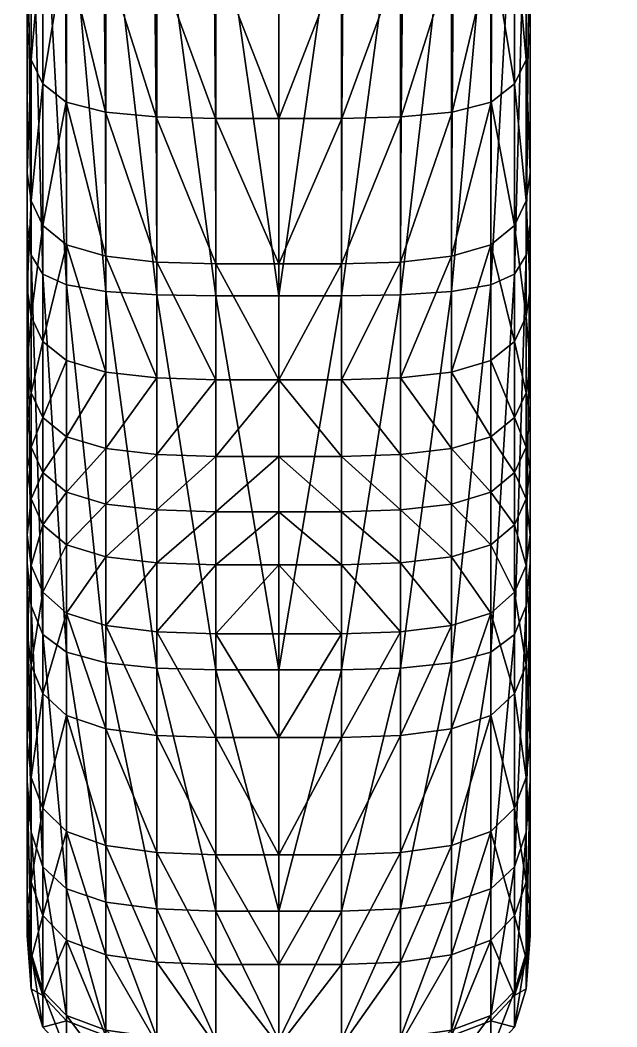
# Model space of a CAD drawing. Header units: centimetres. Extents: x -26.1 to 26.1, y -24.6 to 24.6.
# Drawn here: x 5.399 to 5.6403, y -17.823 to -17.4159 of the extents above; entities that cross this region are included whole.
import ezdxf

# ---------------------------------------------------------------- set-up
doc = ezdxf.new("R2010")
doc.units = ezdxf.units.CM
doc.layers.get('0').update_dxf_attribs({"true_color": 0x8d073a})

msp = doc.modelspace()

# ---------------------------------------------------------------- meshes
at = {"color": 173, "true_color": 0x5858e1}
mesh = msp.add_polyface(dxfattribs=at)
corners = [(11.1945, -20.47422, -3.8212), (10.0915, -20.16457, -3.81313), (13.15502, -20.12187, -3.79952), (9.89676, -19.38657, -3.78479), (13.15505, -19.37742, -3.76636), (12.85561, -11.46583, -3.58938), (12.68154, -13.45146, -3.60986), (9.11969, -13.67258, -3.70159), (9.38023, -11.61682, -3.69122), (13.10947, -9.41287, -3.57962), (9.76072, -9.45361, -3.6833), (5.29725, -20.4241, -3.11375), (5.29753, -20.57749, -3.11535), (9.87096, -20.57962, -3.08189), (9.87052, -20.42659, -3.07841), (13.18069, -20.58126, -3.05667), (9.86883, -19.30202, -3.04426), (9.86988, -20.03257, -3.06665), (13.17982, -20.03448, -3.03556), (13.18034, -20.42852, -3.05155), (13.13878, -11.06218, -2.77415), (9.83133, -11.06467, -2.87445), (9.8099, -12.38698, -2.91059), (13.11374, -12.38473, -2.81375), (13.15525, -9.34952, -2.76532), (12.83617, -15.18677, -3.6296), (9.35247, -15.32457, -3.69594), (13.07539, -16.74424, -3.66008), (9.71205, -16.76504, -3.69965), (13.15509, -18.19634, -3.71277), (9.83188, -18.18621, -3.73812), (5.27596, -15.09622, -3.03643), (9.83407, -15.09586, -2.93352), (9.81085, -13.80583, -2.93147), (5.28971, -16.68865, -3.0546), (9.85793, -16.68919, -2.96913), (5.29513, -18.138, -3.07583), (9.86719, -18.1394, -3.0089), (5.29618, -19.29993, -3.0951), (13.17766, -18.14048, -2.95753), (13.16771, -16.68958, -2.90341), (13.14102, -15.09552, -2.85425), (13.11454, -13.80474, -2.84204), (5.25854, -12.93974, -3.11121), (9.80331, -12.9367, -2.98751), (5.25896, -13.10352, -3.16024), (9.80377, -13.10063, -3.03738), (13.10505, -12.93434, -2.89212), (13.10485, -13.09825, -2.94265), (13.10525, -13.26368, -2.89873), (9.80352, -13.26555, -2.9924), (5.27139, -18.15162, -3.81195), (5.53106, -19.42061, -3.83959), (5.19147, -16.70136, -3.79342), (4.95165, -15.25436, -3.80423), (4.79635, -13.61464, -3.82069), (9.84604, -20.52573, -5.11062), (13.15923, -20.52574, -5.11062), (13.15923, -20.52353, -5.21424), (9.84604, -20.52352, -5.21424), (5.28189, -20.52573, -5.11063), (5.29684, -20.03011, -3.10737), (5.27421, -11.06802, -3.00454), (4.96997, -11.58623, -3.81913), (5.25867, -13.26777, -3.11387), (6.31012, -20.32384, -3.85615), (10.09616, -20.65937, -3.83737)]
mesh.append_faces([[corners[k] for k in face] for face in [(0, 1, 2), (1, 3, 4), (5, 6, 7), (7, 8, 5), (9, 5, 8), (8, 10, 9), (11, 12, 13), (13, 14, 11), (14, 13, 15), (16, 17, 18), (17, 14, 19), (20, 21, 22), (22, 23, 20), (21, 20, 24), (25, 26, 7), (7, 6, 25), (26, 25, 27), (27, 28, 26), (29, 30, 28), (28, 27, 29), (30, 29, 4), (4, 3, 30), (31, 32, 33), (34, 35, 32), (36, 37, 35), (38, 16, 37), (39, 37, 16), (37, 39, 40), (40, 35, 37), (41, 32, 35), (35, 40, 41), (32, 41, 42), (42, 33, 32), (43, 44, 22), (45, 46, 44), (44, 47, 23), (23, 22, 44), (47, 44, 46), (46, 48, 47), (49, 50, 33), (33, 42, 49), (50, 49, 48), (48, 46, 50), (51, 30, 3), (3, 52, 51), (53, 28, 30), (54, 26, 28), (55, 7, 26), (56, 57, 58), (58, 59, 56), (60, 56, 59), (61, 11, 14), (14, 17, 61), (38, 61, 17), (17, 16, 38), (22, 21, 62), (10, 8, 63), (8, 7, 55), (33, 50, 64), (50, 46, 45), (65, 52, 3), (3, 1, 65), (66, 65, 1), (1, 0, 66)]], dxfattribs={"vtx2": -1, "color": 173})
mesh = msp.add_polyface(dxfattribs=at)
corners = [(5.29753, -20.57749, -3.11535), (5.29725, -20.4241, -3.11375), (0.09227, -20.42271, -3.13354), (0.09227, -20.5763, -3.13414), (9.81085, -13.80583, -2.93147), (5.26268, -13.80712, -3.04747), (5.27596, -15.09622, -3.03643), (0.09227, -15.0964, -3.0938), (0.09227, -13.80781, -3.11211), (0.09227, -16.68834, -3.10226), (5.28971, -16.68865, -3.0546), (9.83407, -15.09586, -2.93352), (9.85793, -16.68919, -2.96913), (5.29513, -18.138, -3.07583), (0.09227, -18.13721, -3.11319), (0.09227, -19.29876, -3.1235), (5.29618, -19.29993, -3.0951), (9.86719, -18.1394, -3.0089), (9.8099, -12.38698, -2.91059), (5.26208, -12.39003, -3.03617), (5.25854, -12.93974, -3.11121), (0.09227, -12.94143, -3.18014), (0.09227, -12.39177, -3.10615), (0.09227, -13.1051, -3.2287), (5.25896, -13.10352, -3.16024), (9.80331, -12.9367, -2.98751), (0.09227, -18.1282, -3.86098), (5.27139, -18.15162, -3.81195), (5.53106, -19.42061, -3.83959), (0.09227, -19.40702, -3.87639), (0.09227, -16.64841, -3.85385), (5.19147, -16.70136, -3.79342), (9.83188, -18.18621, -3.73812), (9.71205, -16.76504, -3.69965), (4.95165, -15.25436, -3.80423), (0.09227, -15.16724, -3.86886), (0.09227, -13.5159, -3.88708), (4.79635, -13.61464, -3.82069), (9.35247, -15.32457, -3.69594), (9.84604, -20.52352, -5.21424), (5.28189, -20.52352, -5.21424), (5.28189, -20.52573, -5.11063), (0.09227, -20.52573, -5.11063), (0.09227, -20.52352, -5.21425), (0.09227, -20.54116, -5.01996), (5.28189, -20.54117, -5.01995), (9.84604, -20.52573, -5.11062), (5.28189, -20.54381, -5.3178), (0.09227, -20.54381, -5.3178), (9.84604, -20.54382, -5.3178), (5.29684, -20.03011, -3.10737), (0.09227, -20.02873, -3.13014), (0.09227, -9.35816, -3.07825), (0.09227, -11.0699, -3.07703), (5.27421, -11.06802, -3.00454), (5.28232, -9.35609, -3.00335), (9.83133, -11.06467, -2.87445), (4.96997, -11.58623, -3.81913), (0.09227, -11.52554, -3.88961), (5.22359, -9.44917, -3.81707), (0.09227, -9.43566, -3.89147), (9.76072, -9.45361, -3.6833), (9.38023, -11.61682, -3.69122), (5.25867, -13.26777, -3.11387), (0.09227, -13.26896, -3.18155), (9.80352, -13.26555, -2.9924), (0.09227, -20.75216, -3.8935), (0.09227, -20.28529, -3.8862), (6.31012, -20.32384, -3.85615)]
mesh.append_faces([[corners[k] for k in face] for face in [(0, 1, 2), (2, 3, 0), (4, 5, 6), (7, 6, 5), (5, 8, 7), (6, 7, 9), (9, 10, 6), (11, 6, 10), (12, 10, 13), (14, 13, 10), (10, 9, 14), (13, 14, 15), (15, 16, 13), (17, 13, 16), (18, 19, 20), (21, 20, 19), (19, 22, 21), (20, 21, 23), (23, 24, 20), (25, 20, 24), (26, 27, 28), (28, 29, 26), (27, 26, 30), (30, 31, 27), (32, 27, 31), (33, 31, 34), (35, 34, 31), (31, 30, 35), (34, 35, 36), (36, 37, 34), (38, 34, 37), (39, 40, 41), (42, 41, 40), (40, 43, 42), (41, 42, 44), (44, 45, 41), (46, 41, 45), (47, 48, 43), (43, 40, 47), (49, 47, 40), (50, 16, 15), (15, 51, 50), (1, 50, 51), (51, 2, 1), (52, 53, 54), (19, 54, 53), (53, 22, 19), (54, 19, 18), (55, 54, 56), (57, 37, 36), (36, 58, 57), (59, 57, 58), (58, 60, 59), (57, 59, 61), (37, 57, 62), (63, 24, 23), (23, 64, 63), (5, 63, 64), (64, 8, 5), (63, 5, 4), (24, 63, 65), (66, 67, 68), (28, 68, 67), (67, 29, 28)]], dxfattribs={"vtx2": -1, "color": 173})
at = {"color": 224, "true_color": 0x8a086e}
mesh = msp.add_polyface(dxfattribs=at)
corners = [(5.40193, -17.33769, -10.1028), (5.40193, -17.2783, -10.30576), (5.40193, -17.28871, -10.30679), (5.40193, -17.34833, -10.10375), (5.40193, -17.39857, -9.89328), (5.40193, -17.40943, -9.89415), (5.40193, -17.31994, -10.10323), (5.40193, -17.38025, -9.89388), (5.40193, -17.43627, -9.69865), (5.40193, -17.38557, -9.54663), (5.40193, -17.34209, -9.70651), (5.40193, -17.40137, -9.70138), (5.40193, -17.34641, -9.89632), (5.40193, -17.28898, -9.90095), (5.40193, -17.28728, -10.10532), (5.43171, -17.32142, -10.3561), (5.41682, -17.32264, -10.33567), (5.41583, -17.26421, -10.53064), (5.4329, -17.38833, -10.13009), (5.41741, -17.38604, -10.12109), (5.45335, -17.38859, -10.13749), (5.45186, -17.31857, -10.37357), (5.50357, -17.38889, -10.13927), (5.47753, -17.38879, -10.13957), (5.47657, -17.31793, -10.37842), (5.50357, -17.31816, -10.37768), (5.40789, -17.31843, -10.32192), (5.40812, -17.3797, -10.11421), (5.40824, -17.44175, -9.90217), (5.40348, -17.37052, -10.10919), (5.40342, -17.31033, -10.31346), (5.40351, -17.43201, -9.89891), (5.40193, -17.2999, -10.30888), (5.40193, -17.35967, -10.10579), (5.40193, -17.42091, -9.89613), (5.40193, -17.47954, -8.64529), (5.40193, -17.32556, -8.64682), (5.40193, -17.30702, -8.77834), (5.40193, -17.28507, -8.93417), (5.40193, -17.42234, -8.92924), (5.40193, -17.45282, -8.77526), (5.40193, -17.39221, -9.08437), (5.40193, -17.26297, -9.0912), (5.40193, -17.24395, -9.22631), (5.40193, -17.36654, -9.21785), (5.40193, -17.25015, -9.71447), (5.40193, -17.29122, -9.55514), (5.40828, -17.51861, -8.49269), (5.40828, -17.34738, -8.49269), (5.40352, -17.34418, -8.51505), (5.40193, -17.49839, -8.56213), (5.40193, -17.33743, -8.56274), (5.40352, -17.51091, -8.5149), (5.40193, -17.31758, -9.45065), (5.40193, -17.41375, -9.4419), (5.40193, -17.33504, -9.37615), (5.40193, -17.43307, -9.36752), (5.40193, -17.34941, -9.30683), (5.40193, -17.44995, -9.2987), (5.40193, -17.23127, -9.31639)]
mesh.append_faces([[corners[k] for k in face] for face in [(0, 1, 2), (2, 3, 0), (4, 0, 3), (3, 5, 4), (1, 0, 6), (7, 6, 0), (0, 4, 7), (8, 7, 4), (9, 10, 11), (12, 11, 10), (10, 13, 12), (11, 12, 7), (14, 12, 13), (6, 7, 12), (12, 14, 6), (15, 16, 17), (18, 19, 16), (16, 15, 18), (20, 18, 15), (15, 21, 20), (22, 23, 24), (24, 25, 22), (23, 20, 21), (21, 24, 23), (17, 16, 26), (27, 26, 16), (16, 19, 27), (28, 27, 19), (29, 30, 26), (26, 27, 29), (31, 29, 27), (32, 33, 3), (3, 2, 32), (30, 29, 33), (33, 32, 30), (33, 34, 5), (5, 3, 33), (34, 33, 29), (35, 36, 37), (38, 39, 40), (40, 37, 38), (41, 42, 43), (43, 44, 41), (39, 38, 42), (42, 41, 39), (45, 10, 9), (9, 46, 45), (47, 48, 49), (50, 51, 36), (52, 49, 51), (53, 46, 9), (9, 54, 53), (55, 53, 54), (54, 56, 55), (44, 57, 58), (57, 44, 43), (57, 55, 56), (55, 57, 59)]], dxfattribs={"vtx2": -1, "color": 224})
mesh = msp.add_polyface(dxfattribs=at)
corners = [(5.60522, -17.33769, -10.1028), (5.60522, -17.34833, -10.10375), (5.60522, -17.28871, -10.30679), (5.60522, -17.2783, -10.30576), (5.60522, -17.31994, -10.10323), (5.60522, -17.39857, -9.89328), (5.60522, -17.40943, -9.89415), (5.60522, -17.38025, -9.89388), (5.60522, -17.28898, -9.90095), (5.60522, -17.34641, -9.89632), (5.60522, -17.28728, -10.10532), (5.60522, -17.40137, -9.70138), (5.60522, -17.34209, -9.70651), (5.60522, -17.38557, -9.54663), (5.60522, -17.43627, -9.69865), (5.59033, -17.32264, -10.33567), (5.57544, -17.32142, -10.3561), (5.57743, -17.25712, -10.57013), (5.53057, -17.31793, -10.37842), (5.52962, -17.38879, -10.13957), (5.50357, -17.38889, -10.13927), (5.50357, -17.31816, -10.37768), (5.55529, -17.31858, -10.37357), (5.5538, -17.38859, -10.13749), (5.57425, -17.38833, -10.13009), (5.58973, -17.38604, -10.12109), (5.59926, -17.31843, -10.32192), (5.59132, -17.26421, -10.53064), (5.59903, -17.3797, -10.11421), (5.60367, -17.37052, -10.10919), (5.60373, -17.31033, -10.31346), (5.59891, -17.44175, -9.90217), (5.60364, -17.43201, -9.89891), (5.60522, -17.35967, -10.10579), (5.60522, -17.2999, -10.30888), (5.60522, -17.42091, -9.89613), (5.60522, -17.30702, -8.77834), (5.60522, -17.32556, -8.64682), (5.60522, -17.47954, -8.64529), (5.60522, -17.28508, -8.93417), (5.60522, -17.45282, -8.77526), (5.60522, -17.42234, -8.92924), (5.60522, -17.39221, -9.08437), (5.60522, -17.36654, -9.21785), (5.60522, -17.24395, -9.22631), (5.60522, -17.26297, -9.0912), (5.60522, -17.25015, -9.71447), (5.60522, -17.29122, -9.55514), (5.60363, -17.34418, -8.51505), (5.59887, -17.34738, -8.49269), (5.59887, -17.51861, -8.49269), (5.60522, -17.33743, -8.56274), (5.60522, -17.49839, -8.56213), (5.60363, -17.51091, -8.5149), (5.60522, -17.44995, -9.2987), (5.60522, -17.34941, -9.30683), (5.60522, -17.43307, -9.36752), (5.60522, -17.33504, -9.37615), (5.60522, -17.23127, -9.31639), (5.60522, -17.31758, -9.45065), (5.60522, -17.41375, -9.4419)]
mesh.append_faces([[corners[k] for k in face] for face in [(0, 1, 2), (2, 3, 0), (4, 0, 3), (5, 6, 1), (1, 0, 5), (7, 5, 0), (0, 4, 7), (8, 9, 10), (9, 7, 4), (4, 10, 9), (11, 12, 13), (9, 8, 12), (12, 11, 9), (7, 9, 11), (11, 14, 7), (5, 7, 14), (15, 16, 17), (18, 19, 20), (20, 21, 18), (22, 23, 19), (19, 18, 22), (24, 16, 15), (15, 25, 24), (23, 22, 16), (16, 24, 23), (26, 15, 27), (28, 25, 15), (15, 26, 28), (29, 28, 26), (26, 30, 29), (25, 28, 31), (28, 29, 32), (1, 33, 34), (34, 2, 1), (6, 35, 33), (33, 1, 6), (33, 29, 30), (30, 34, 33), (29, 33, 35), (36, 37, 38), (39, 36, 40), (40, 41, 39), (42, 43, 44), (45, 39, 41), (41, 42, 45), (46, 47, 13), (13, 12, 46), (48, 49, 50), (37, 51, 52), (51, 48, 53), (54, 55, 43), (56, 57, 55), (44, 43, 55), (58, 55, 57), (59, 60, 13), (13, 47, 59), (57, 56, 60), (60, 59, 57)]], dxfattribs={"vtx2": -1, "color": 224})
mesh = msp.add_polyface(dxfattribs=at)
corners = [(5.40193, -17.47084, -9.21065), (5.40193, -17.44995, -9.2987), (5.40193, -17.51476, -9.29346), (5.40193, -17.43307, -9.36752), (5.40193, -17.49626, -9.36196), (5.40193, -17.4464, -9.54115), (5.40193, -17.47575, -9.43626), (5.40193, -17.41375, -9.4419), (5.40193, -17.38557, -9.54663), (5.40193, -17.4822, -9.53821), (5.40193, -17.50147, -9.53732), (5.40193, -17.4551, -9.69789), (5.40193, -17.46618, -9.69867), (5.40193, -17.43627, -9.69865), (5.40193, -17.39857, -9.89328), (5.40193, -17.40943, -9.89415), (5.40193, -17.40137, -9.70138), (5.40193, -17.38025, -9.89388), (5.478, -17.45565, -9.91193), (5.50357, -17.45567, -9.91185), (5.50357, -17.51451, -9.71015), (5.45409, -17.45502, -9.91124), (5.47816, -17.51451, -9.71015), (5.41771, -17.44915, -9.9056), (5.43349, -17.45321, -9.90887), (5.43369, -17.51141, -9.70926), (5.45434, -17.51374, -9.70992), (5.41741, -17.38604, -10.12109), (5.4329, -17.38833, -10.13009), (5.45335, -17.38859, -10.13749), (5.47753, -17.38879, -10.13957), (5.50357, -17.38889, -10.13927), (5.40824, -17.44175, -9.90217), (5.40812, -17.3797, -10.11421), (5.40351, -17.43201, -9.89891), (5.40828, -17.49899, -9.70569), (5.40352, -17.48903, -9.70307), (5.40193, -17.42091, -9.89613), (5.40193, -17.47779, -9.70057), (5.40348, -17.37052, -10.10919), (5.40193, -17.30702, -8.77834), (5.40193, -17.45282, -8.77526), (5.40193, -17.47954, -8.64529), (5.40193, -17.50219, -9.07857), (5.40193, -17.39221, -9.08437), (5.40193, -17.36654, -9.21785), (5.40193, -17.53914, -8.92504), (5.40193, -17.42234, -8.92924), (5.40828, -17.34738, -8.49269), (5.40828, -17.51861, -8.49269), (5.41781, -17.52302, -8.48462), (5.41781, -17.34855, -8.48462), (5.40352, -17.34418, -8.51505), (5.40352, -17.51091, -8.5149), (5.40193, -17.32556, -8.64682), (5.40193, -17.49839, -8.56213), (5.40193, -17.33743, -8.56274), (5.43369, -17.52567, -8.47977), (5.43369, -17.34925, -8.47977), (5.45434, -17.52699, -8.47735), (5.45434, -17.3496, -8.47735), (5.47816, -17.34972, -8.47654), (5.47816, -17.52743, -8.47654), (5.50357, -17.52743, -8.47654), (5.40193, -17.34941, -9.30683)]
mesh.append_faces([[corners[k] for k in face] for face in [(0, 1, 2), (1, 3, 4), (5, 6, 7), (7, 8, 5), (6, 5, 9), (6, 4, 3), (3, 7, 6), (10, 11, 12), (9, 13, 11), (11, 10, 9), (11, 14, 15), (15, 12, 11), (14, 11, 13), (16, 5, 8), (13, 9, 5), (5, 16, 13), (17, 13, 16), (18, 19, 20), (21, 18, 22), (23, 24, 25), (24, 21, 26), (24, 23, 27), (27, 28, 24), (21, 24, 28), (28, 29, 21), (19, 18, 30), (30, 31, 19), (18, 21, 29), (29, 30, 18), (27, 23, 32), (33, 32, 34), (35, 32, 23), (36, 34, 32), (32, 35, 36), (37, 38, 12), (12, 15, 37), (34, 36, 38), (38, 37, 34), (39, 34, 37), (40, 41, 42), (43, 44, 45), (45, 0, 43), (46, 47, 44), (44, 43, 46), (48, 49, 50), (50, 51, 48), (52, 53, 49), (54, 42, 55), (56, 55, 53), (57, 58, 51), (51, 50, 57), (59, 60, 58), (58, 57, 59), (61, 62, 63), (60, 59, 62), (62, 61, 60), (1, 0, 45), (3, 1, 64)]], dxfattribs={"vtx2": -1, "color": 224})
mesh = msp.add_polyface(dxfattribs=at)
corners = [(5.50357, -17.52743, -8.47654), (5.50357, -17.34972, -8.47654), (5.47816, -17.34972, -8.47654), (5.60522, -17.41375, -9.4419), (5.60522, -17.47575, -9.43626), (5.60522, -17.4464, -9.54115), (5.60522, -17.38557, -9.54663), (5.60522, -17.43307, -9.36752), (5.60522, -17.49626, -9.36196), (5.60522, -17.4822, -9.53821), (5.60522, -17.51476, -9.29346), (5.60522, -17.44995, -9.2987), (5.60522, -17.47084, -9.21065), (5.60522, -17.40137, -9.70138), (5.60522, -17.43627, -9.69865), (5.60522, -17.46618, -9.69867), (5.60522, -17.4551, -9.69789), (5.60522, -17.50147, -9.53732), (5.60522, -17.40943, -9.89415), (5.60522, -17.39857, -9.89328), (5.50357, -17.51451, -9.71015), (5.50357, -17.45567, -9.91185), (5.52914, -17.45565, -9.91193), (5.52899, -17.51451, -9.71015), (5.55306, -17.45502, -9.91124), (5.52962, -17.38879, -10.13957), (5.50357, -17.38889, -10.13927), (5.5538, -17.38859, -10.13749), (5.57365, -17.45321, -9.90887), (5.57425, -17.38833, -10.13009), (5.58973, -17.38604, -10.12109), (5.58944, -17.44915, -9.9056), (5.57345, -17.51141, -9.70926), (5.55281, -17.51374, -9.70992), (5.59891, -17.44175, -9.90217), (5.60364, -17.43201, -9.89891), (5.59903, -17.3797, -10.11421), (5.60522, -17.42091, -9.89613), (5.60367, -17.37052, -10.10919), (5.60522, -17.47779, -9.70057), (5.60363, -17.48903, -9.70307), (5.59887, -17.49899, -9.70569), (5.60522, -17.47954, -8.64529), (5.60522, -17.45282, -8.77526), (5.60522, -17.30702, -8.77834), (5.60522, -17.36654, -9.21785), (5.60522, -17.39221, -9.08437), (5.60522, -17.50219, -9.07857), (5.60522, -17.42234, -8.92924), (5.60522, -17.53914, -8.92504), (5.59887, -17.34738, -8.49269), (5.58934, -17.34855, -8.48462), (5.58934, -17.52302, -8.48462), (5.59887, -17.51861, -8.49269), (5.60363, -17.51091, -8.5149), (5.60363, -17.34418, -8.51505), (5.60522, -17.49839, -8.56213), (5.60522, -17.32556, -8.64682), (5.60522, -17.33743, -8.56274), (5.52899, -17.34972, -8.47654), (5.52899, -17.52743, -8.47654), (5.55281, -17.3496, -8.47735), (5.55281, -17.52699, -8.47735), (5.57345, -17.34925, -8.47977), (5.57345, -17.52567, -8.47977), (5.60522, -17.34941, -9.30683)]
mesh.append_faces([[corners[k] for k in face] for face in [(0, 1, 2), (3, 4, 5), (5, 6, 3), (7, 8, 4), (4, 3, 7), (9, 5, 4), (10, 11, 12), (8, 7, 11), (6, 5, 13), (14, 13, 5), (5, 9, 14), (15, 16, 17), (18, 19, 16), (16, 15, 18), (16, 14, 9), (9, 17, 16), (14, 16, 19), (20, 21, 22), (23, 22, 24), (25, 22, 21), (21, 26, 25), (27, 24, 22), (22, 25, 27), (28, 29, 30), (30, 31, 28), (24, 27, 29), (29, 28, 24), (32, 28, 31), (33, 24, 28), (34, 31, 30), (35, 34, 36), (37, 35, 38), (37, 18, 15), (15, 39, 37), (35, 37, 39), (39, 40, 35), (31, 34, 41), (34, 35, 40), (40, 41, 34), (42, 43, 44), (45, 46, 47), (47, 12, 45), (46, 48, 49), (49, 47, 46), (50, 51, 52), (52, 53, 50), (53, 54, 55), (56, 42, 57), (54, 56, 58), (59, 1, 0), (0, 60, 59), (61, 59, 60), (60, 62, 61), (51, 63, 64), (64, 52, 51), (63, 61, 62), (62, 64, 63), (45, 12, 11), (65, 11, 7)]], dxfattribs={"vtx2": -1, "color": 224})
mesh = msp.add_polyface(dxfattribs=at)
corners = [(5.40193, -17.53185, -9.43223), (5.40193, -17.50147, -9.53732), (5.40193, -17.51273, -9.538), (5.40193, -17.54326, -9.4328), (5.40193, -17.55342, -9.35785), (5.40193, -17.56502, -9.35822), (5.40193, -17.51223, -9.43322), (5.40193, -17.4822, -9.53821), (5.40193, -17.53343, -9.35892), (5.40193, -17.55288, -9.29054), (5.40193, -17.57337, -9.28938), (5.40193, -17.51476, -9.29346), (5.40193, -17.53809, -9.20601), (5.40193, -17.47084, -9.21065), (5.40193, -17.49626, -9.36196), (5.40193, -17.44995, -9.2987), (5.40193, -17.57765, -9.20333), (5.40193, -17.47575, -9.43626), (5.40193, -17.46618, -9.69867), (5.47816, -17.51451, -9.71015), (5.50357, -17.51451, -9.71015), (5.50357, -17.5614, -9.54888), (5.47816, -17.5614, -9.54888), (5.45434, -17.51374, -9.70992), (5.45434, -17.56062, -9.54867), (5.478, -17.45565, -9.91193), (5.45409, -17.45502, -9.91124), (5.41781, -17.50675, -9.70792), (5.43369, -17.51141, -9.70926), (5.43369, -17.55828, -9.54803), (5.41781, -17.55361, -9.54675), (5.41771, -17.44915, -9.9056), (5.43349, -17.45321, -9.90887), (5.40828, -17.54581, -9.54463), (5.40828, -17.49899, -9.70569), (5.40352, -17.5358, -9.54214), (5.40352, -17.48903, -9.70307), (5.40193, -17.47779, -9.70057), (5.40193, -17.52447, -9.53977), (5.40828, -17.57664, -9.43886), (5.40352, -17.56656, -9.43656), (5.40193, -17.55513, -9.43439), (5.40193, -17.45282, -8.77526), (5.40193, -17.57688, -8.77265), (5.40193, -17.61056, -8.64398), (5.40193, -17.47954, -8.64529), (5.40193, -17.42234, -8.92924), (5.40193, -17.53914, -8.92504), (5.40193, -17.63536, -8.56161), (5.40193, -17.49839, -8.56213), (5.40352, -17.65277, -8.51477), (5.40352, -17.51091, -8.5149), (5.40193, -17.57308, -9.07483), (5.40193, -17.50219, -9.07857)]
mesh.append_faces([[corners[k] for k in face] for face in [(0, 1, 2), (2, 3, 0), (4, 0, 3), (3, 5, 4), (6, 7, 1), (1, 0, 6), (8, 6, 0), (0, 4, 8), (9, 8, 4), (4, 10, 9), (11, 12, 13), (14, 11, 15), (9, 16, 12), (12, 11, 9), (8, 9, 11), (11, 14, 8), (7, 6, 17), (6, 8, 14), (14, 17, 6), (18, 2, 1), (19, 20, 21), (21, 22, 19), (23, 19, 22), (22, 24, 23), (20, 19, 25), (19, 23, 26), (27, 28, 29), (29, 30, 27), (28, 27, 31), (28, 23, 24), (24, 29, 28), (23, 28, 32), (33, 34, 27), (27, 30, 33), (35, 36, 34), (34, 33, 35), (31, 27, 34), (37, 38, 2), (2, 18, 37), (36, 35, 38), (38, 37, 36), (39, 33, 30), (40, 35, 33), (38, 41, 3), (3, 2, 38), (35, 40, 41), (41, 38, 35), (5, 3, 41), (42, 43, 44), (44, 45, 42), (46, 47, 43), (43, 42, 46), (48, 49, 45), (50, 51, 49), (12, 52, 53), (53, 13, 12), (52, 12, 16), (47, 53, 52)]], dxfattribs={"vtx2": -1, "color": 224})
mesh = msp.add_polyface(dxfattribs=at)
corners = [(5.60522, -17.53185, -9.43223), (5.60522, -17.54326, -9.4328), (5.60522, -17.51273, -9.538), (5.60522, -17.50147, -9.53732), (5.60522, -17.51223, -9.43322), (5.60522, -17.4822, -9.53821), (5.60522, -17.55342, -9.35785), (5.60522, -17.56502, -9.35822), (5.60522, -17.53343, -9.35892), (5.60522, -17.47575, -9.43626), (5.60522, -17.49626, -9.36196), (5.60522, -17.47084, -9.21065), (5.60522, -17.53809, -9.20601), (5.60522, -17.51476, -9.29346), (5.60522, -17.55288, -9.29054), (5.60522, -17.57765, -9.20333), (5.60522, -17.44995, -9.2987), (5.60522, -17.57337, -9.28938), (5.60522, -17.46618, -9.69867), (5.52899, -17.51451, -9.71015), (5.52899, -17.5614, -9.54888), (5.50357, -17.5614, -9.54888), (5.50357, -17.51451, -9.71015), (5.52914, -17.45565, -9.91193), (5.55281, -17.51374, -9.70992), (5.55281, -17.56062, -9.54867), (5.55306, -17.45502, -9.91124), (5.57345, -17.55828, -9.54803), (5.57345, -17.51141, -9.70926), (5.58934, -17.50675, -9.70792), (5.58934, -17.55361, -9.54675), (5.58944, -17.44915, -9.9056), (5.57365, -17.45321, -9.90887), (5.60522, -17.47779, -9.70057), (5.60522, -17.52447, -9.53977), (5.60363, -17.48903, -9.70307), (5.60363, -17.5358, -9.54214), (5.59887, -17.49899, -9.70569), (5.59887, -17.54581, -9.54463), (5.59887, -17.57664, -9.43886), (5.60363, -17.56656, -9.43656), (5.60522, -17.55513, -9.43439), (5.60522, -17.45282, -8.77526), (5.60522, -17.47954, -8.64529), (5.60522, -17.61056, -8.64398), (5.60522, -17.57688, -8.77265), (5.60522, -17.42234, -8.92924), (5.60522, -17.53914, -8.92504), (5.60522, -17.49839, -8.56213), (5.60522, -17.63536, -8.56161), (5.60363, -17.51091, -8.5149), (5.60363, -17.65277, -8.51477), (5.60522, -17.50219, -9.07857), (5.60522, -17.57308, -9.07483)]
mesh.append_faces([[corners[k] for k in face] for face in [(0, 1, 2), (2, 3, 0), (4, 0, 3), (3, 5, 4), (6, 7, 1), (1, 0, 6), (8, 6, 0), (0, 4, 8), (9, 4, 5), (10, 8, 4), (4, 9, 10), (11, 12, 13), (14, 13, 12), (12, 15, 14), (16, 13, 10), (8, 10, 13), (13, 14, 8), (6, 8, 14), (14, 17, 6), (3, 2, 18), (19, 20, 21), (21, 22, 19), (23, 19, 22), (24, 25, 20), (20, 19, 24), (26, 24, 19), (27, 28, 29), (29, 30, 27), (25, 24, 28), (28, 27, 25), (31, 29, 28), (32, 28, 24), (33, 18, 2), (2, 34, 33), (35, 33, 34), (34, 36, 35), (29, 37, 38), (38, 30, 29), (37, 29, 31), (37, 35, 36), (36, 38, 37), (30, 38, 39), (38, 36, 40), (1, 41, 34), (34, 2, 1), (41, 1, 7), (41, 40, 36), (36, 34, 41), (42, 43, 44), (44, 45, 42), (46, 42, 45), (45, 47, 46), (43, 48, 49), (48, 50, 51), (52, 53, 12), (12, 11, 52), (53, 52, 47), (15, 12, 53)]], dxfattribs={"vtx2": -1, "color": 224})
mesh = msp.add_polyface(dxfattribs=at)
corners = [(5.40193, -17.5989, -9.20202), (5.40193, -17.57337, -9.28938), (5.40193, -17.58527, -9.28941), (5.40193, -17.61125, -9.20149), (5.40193, -17.57765, -9.20333), (5.40193, -17.55288, -9.29054), (5.40193, -17.55342, -9.35785), (5.40193, -17.56502, -9.35822), (5.41781, -17.55361, -9.54675), (5.41781, -17.58448, -9.44081), (5.40828, -17.57664, -9.43886), (5.40828, -17.59888, -9.36312), (5.41781, -17.60682, -9.36474), (5.40828, -17.54581, -9.54463), (5.40352, -17.56656, -9.43656), (5.40352, -17.58866, -9.36124), (5.40828, -17.61994, -9.2922), (5.40352, -17.60947, -9.29107), (5.40193, -17.59761, -9.29005), (5.40193, -17.62406, -9.20114), (5.40193, -17.57707, -9.35948), (5.40193, -17.55513, -9.43439), (5.41781, -17.67147, -8.48462), (5.41781, -17.52302, -8.48462), (5.40828, -17.51861, -8.49269), (5.40352, -17.51091, -8.5149), (5.40352, -17.65277, -8.51477), (5.40828, -17.66431, -8.49269), (5.40193, -17.47954, -8.64529), (5.40193, -17.61056, -8.64398), (5.40193, -17.63536, -8.56161), (5.40193, -17.49839, -8.56213), (5.43369, -17.67577, -8.47977), (5.43369, -17.52567, -8.47977), (5.45434, -17.67793, -8.47735), (5.45434, -17.52699, -8.47735), (5.50357, -17.67864, -8.47654), (5.50357, -17.52743, -8.47654), (5.47816, -17.52743, -8.47654), (5.47816, -17.67864, -8.47654), (5.40193, -17.6372, -9.07099), (5.40193, -17.61479, -9.07251), (5.40193, -17.57688, -8.77265), (5.40193, -17.65685, -8.77097), (5.40193, -17.53914, -8.92504), (5.40193, -17.61444, -8.92234), (5.40193, -17.57308, -9.07483), (5.41781, -17.62807, -9.29318), (5.43369, -17.61159, -9.36572), (5.43369, -17.55828, -9.54803), (5.43369, -17.58919, -9.44199), (5.45434, -17.56062, -9.54867), (5.45434, -17.59154, -9.44258), (5.45434, -17.61397, -9.3662), (5.47816, -17.59233, -9.44278), (5.47816, -17.5614, -9.54888), (5.50357, -17.5614, -9.54888), (5.50357, -17.59233, -9.44278), (5.47816, -17.61477, -9.36636), (5.50357, -17.61477, -9.36636)]
mesh.append_faces([[corners[k] for k in face] for face in [(0, 1, 2), (2, 3, 0), (4, 5, 1), (1, 0, 4), (1, 6, 7), (7, 2, 1), (8, 9, 10), (11, 10, 9), (9, 12, 11), (13, 10, 14), (15, 14, 10), (10, 11, 15), (16, 11, 12), (17, 15, 11), (11, 16, 17), (18, 19, 3), (3, 2, 18), (20, 18, 2), (2, 7, 20), (19, 18, 17), (15, 17, 18), (18, 20, 15), (21, 20, 7), (14, 15, 20), (20, 21, 14), (22, 23, 24), (25, 26, 27), (27, 24, 25), (28, 29, 30), (31, 30, 26), (32, 33, 23), (34, 35, 33), (36, 37, 38), (39, 38, 35), (40, 0, 3), (41, 4, 0), (29, 42, 43), (42, 44, 45), (4, 41, 46), (46, 45, 44), (45, 46, 41), (47, 12, 48), (49, 50, 9), (9, 8, 49), (51, 52, 50), (50, 49, 51), (50, 48, 12), (12, 9, 50), (52, 53, 48), (48, 50, 52), (54, 55, 56), (56, 57, 54), (58, 54, 57), (57, 59, 58), (52, 51, 55), (55, 54, 52), (53, 52, 54), (54, 58, 53)]], dxfattribs={"vtx2": -1, "color": 224})
mesh = msp.add_polyface(dxfattribs=at)
corners = [(5.60522, -17.58527, -9.28941), (5.60522, -17.57337, -9.28938), (5.60522, -17.5989, -9.20202), (5.60522, -17.61125, -9.20149), (5.60522, -17.56502, -9.35822), (5.60522, -17.55342, -9.35785), (5.60522, -17.55288, -9.29054), (5.60522, -17.57765, -9.20333), (5.59887, -17.57664, -9.43886), (5.58934, -17.58448, -9.44081), (5.58934, -17.55361, -9.54675), (5.60363, -17.56656, -9.43656), (5.59887, -17.54581, -9.54463), (5.59887, -17.59888, -9.36312), (5.58934, -17.60682, -9.36474), (5.60363, -17.58866, -9.36124), (5.60522, -17.57707, -9.35948), (5.60522, -17.55513, -9.43439), (5.60522, -17.59761, -9.29005), (5.60522, -17.62406, -9.20114), (5.60363, -17.60947, -9.29107), (5.59887, -17.61994, -9.2922), (5.59887, -17.51861, -8.49269), (5.58934, -17.52302, -8.48462), (5.58934, -17.67147, -8.48462), (5.60363, -17.51091, -8.5149), (5.59887, -17.66431, -8.49269), (5.60363, -17.65277, -8.51477), (5.60522, -17.63536, -8.56161), (5.60522, -17.61056, -8.64398), (5.60522, -17.47954, -8.64529), (5.60522, -17.49839, -8.56213), (5.52899, -17.52743, -8.47654), (5.50357, -17.52743, -8.47654), (5.50357, -17.67864, -8.47654), (5.55281, -17.52699, -8.47735), (5.52899, -17.67864, -8.47654), (5.57345, -17.52567, -8.47977), (5.57345, -17.67577, -8.47977), (5.55281, -17.67793, -8.47735), (5.60522, -17.6372, -9.07099), (5.60522, -17.61479, -9.07251), (5.60522, -17.53914, -8.92504), (5.60522, -17.61444, -8.92234), (5.60522, -17.57308, -9.07483), (5.60522, -17.65685, -8.77097), (5.60522, -17.57688, -8.77265), (5.57345, -17.61159, -9.36572), (5.58934, -17.62807, -9.29318), (5.52899, -17.59233, -9.44278), (5.50357, -17.59233, -9.44278), (5.50357, -17.5614, -9.54888), (5.52899, -17.5614, -9.54888), (5.55281, -17.59154, -9.44258), (5.55281, -17.56062, -9.54867), (5.52899, -17.61477, -9.36636), (5.50357, -17.61477, -9.36636), (5.55281, -17.61397, -9.3662), (5.57345, -17.58919, -9.44199), (5.57345, -17.55828, -9.54803)]
mesh.append_faces([[corners[k] for k in face] for face in [(0, 1, 2), (2, 3, 0), (4, 5, 1), (1, 0, 4), (1, 6, 7), (7, 2, 1), (8, 9, 10), (11, 8, 12), (13, 14, 9), (9, 8, 13), (15, 13, 8), (8, 11, 15), (4, 16, 17), (16, 15, 11), (11, 17, 16), (18, 0, 3), (3, 19, 18), (20, 18, 19), (16, 4, 0), (0, 18, 16), (15, 16, 18), (18, 20, 15), (14, 13, 21), (13, 15, 20), (20, 21, 13), (22, 23, 24), (25, 22, 26), (26, 27, 25), (28, 29, 30), (27, 28, 31), (32, 33, 34), (35, 32, 36), (23, 37, 38), (37, 35, 39), (3, 2, 40), (2, 7, 41), (42, 43, 44), (44, 41, 7), (41, 44, 43), (45, 46, 29), (43, 42, 46), (46, 45, 43), (47, 14, 48), (49, 50, 51), (51, 52, 49), (53, 49, 52), (52, 54, 53), (55, 56, 50), (50, 49, 55), (57, 55, 49), (49, 53, 57), (9, 58, 59), (59, 10, 9), (14, 47, 58), (58, 9, 14), (58, 53, 54), (54, 59, 58), (47, 57, 53), (53, 58, 47)]], dxfattribs={"vtx2": -1, "color": 224})
mesh = msp.add_polyface(dxfattribs=at)
corners = [(5.43369, -17.70243, -9.0612), (5.41781, -17.69709, -9.06216), (5.41781, -17.65568, -9.20078), (5.43369, -17.66074, -9.20075), (5.45434, -17.66328, -9.20073), (5.45434, -17.7051, -9.06072), (5.47816, -17.66412, -9.20073), (5.50357, -17.66412, -9.20073), (5.50357, -17.706, -9.06056), (5.47816, -17.706, -9.06056), (5.40828, -17.64723, -9.20082), (5.40828, -17.61994, -9.2922), (5.41781, -17.62807, -9.29318), (5.40352, -17.63637, -9.20093), (5.40352, -17.60947, -9.29107), (5.41781, -17.60682, -9.36474), (5.40193, -17.62406, -9.20114), (5.40193, -17.72365, -8.56127), (5.40193, -17.63536, -8.56161), (5.40193, -17.61056, -8.64398), (5.40193, -17.69503, -8.64314), (5.40352, -17.74422, -8.51468), (5.40352, -17.65277, -8.51477), (5.40828, -17.51861, -8.49269), (5.40828, -17.66431, -8.49269), (5.41781, -17.67147, -8.48462), (5.41781, -17.52302, -8.48462), (5.43369, -17.67577, -8.47977), (5.43369, -17.52567, -8.47977), (5.45434, -17.67793, -8.47735), (5.47816, -17.52743, -8.47654), (5.47816, -17.67864, -8.47654), (5.50357, -17.67864, -8.47654), (5.45434, -17.52699, -8.47735), (5.40193, -17.61125, -9.20149), (5.40193, -17.65022, -9.06962), (5.40193, -17.6372, -9.07099), (5.40193, -17.68063, -8.92355), (5.40193, -17.69323, -8.92377), (5.40193, -17.5989, -9.20202), (5.40193, -17.61479, -9.07251), (5.40193, -17.65826, -8.92166), (5.40193, -17.70199, -8.77437), (5.40193, -17.65685, -8.77097), (5.40193, -17.61444, -8.92234), (5.40193, -17.57688, -8.77265), (5.43369, -17.63295, -9.29377), (5.43369, -17.61159, -9.36572), (5.45434, -17.63539, -9.29407), (5.45434, -17.61397, -9.3662), (5.47816, -17.63621, -9.29417), (5.50357, -17.63621, -9.29417), (5.47816, -17.61477, -9.36636), (5.50357, -17.61477, -9.36636), (5.40828, -17.68818, -9.06377), (5.40352, -17.67672, -9.06573), (5.40193, -17.66373, -9.06777), (5.40193, -17.70773, -8.91805)]
mesh.append_faces([[corners[k] for k in face] for face in [(0, 1, 2), (2, 3, 0), (3, 4, 5), (6, 7, 8), (4, 6, 9), (10, 11, 12), (12, 2, 10), (13, 14, 11), (11, 10, 13), (15, 12, 11), (14, 13, 16), (17, 18, 19), (19, 20, 17), (21, 22, 18), (23, 24, 25), (26, 25, 27), (28, 27, 29), (30, 31, 32), (33, 29, 31), (34, 35, 36), (37, 36, 35), (35, 38, 37), (39, 36, 40), (41, 40, 36), (36, 37, 41), (42, 41, 37), (43, 20, 19), (44, 43, 45), (20, 43, 42), (41, 42, 43), (43, 44, 41), (40, 41, 44), (46, 3, 2), (2, 12, 46), (47, 46, 12), (48, 4, 3), (3, 46, 48), (49, 48, 46), (46, 47, 49), (6, 50, 51), (51, 7, 6), (4, 48, 50), (50, 6, 4), (50, 52, 53), (53, 51, 50), (48, 49, 52), (52, 50, 48), (54, 10, 2), (2, 1, 54), (55, 13, 10), (10, 54, 55), (16, 56, 35), (35, 34, 16), (13, 55, 56), (56, 16, 13), (56, 57, 38), (38, 35, 56), (57, 56, 55)]], dxfattribs={"vtx2": -1, "color": 224})
mesh = msp.add_polyface(dxfattribs=at)
corners = [(5.50357, -17.706, -9.06056), (5.50357, -17.66412, -9.20073), (5.52899, -17.66412, -9.20073), (5.52899, -17.706, -9.06056), (5.55281, -17.66328, -9.20073), (5.57345, -17.70243, -9.0612), (5.57345, -17.66074, -9.20075), (5.58934, -17.65568, -9.20078), (5.58934, -17.69709, -9.06216), (5.55281, -17.7051, -9.06072), (5.60522, -17.62406, -9.20114), (5.60363, -17.63637, -9.20093), (5.60363, -17.60947, -9.29107), (5.58934, -17.62807, -9.29318), (5.59887, -17.61994, -9.2922), (5.59887, -17.64723, -9.20082), (5.58934, -17.60682, -9.36474), (5.60522, -17.72365, -8.56127), (5.60522, -17.69503, -8.64314), (5.60522, -17.61056, -8.64398), (5.60522, -17.63536, -8.56161), (5.60363, -17.65277, -8.51477), (5.60363, -17.74422, -8.51468), (5.58934, -17.67147, -8.48462), (5.59887, -17.66431, -8.49269), (5.59887, -17.51861, -8.49269), (5.50357, -17.67864, -8.47654), (5.52899, -17.67864, -8.47654), (5.52899, -17.52743, -8.47654), (5.55281, -17.67793, -8.47735), (5.55281, -17.52699, -8.47735), (5.57345, -17.67577, -8.47977), (5.58934, -17.52302, -8.48462), (5.57345, -17.52567, -8.47977), (5.60522, -17.6372, -9.07099), (5.60522, -17.65022, -9.06962), (5.60522, -17.61125, -9.20149), (5.60522, -17.61479, -9.07251), (5.60522, -17.5989, -9.20202), (5.60522, -17.68063, -8.92355), (5.60522, -17.69323, -8.92377), (5.60522, -17.65826, -8.92166), (5.60522, -17.61444, -8.92234), (5.60522, -17.65685, -8.77097), (5.60522, -17.70199, -8.77437), (5.57345, -17.63295, -9.29377), (5.55281, -17.63539, -9.29407), (5.57345, -17.61159, -9.36572), (5.55281, -17.61397, -9.3662), (5.50357, -17.63621, -9.29417), (5.52899, -17.63621, -9.29417), (5.50357, -17.61477, -9.36636), (5.52899, -17.61477, -9.36636), (5.59887, -17.68818, -9.06377), (5.60363, -17.67672, -9.06573), (5.60522, -17.66373, -9.06777), (5.60522, -17.70773, -8.91805)]
mesh.append_faces([[corners[k] for k in face] for face in [(0, 1, 2), (3, 2, 4), (5, 6, 7), (7, 8, 5), (9, 4, 6), (6, 5, 9), (10, 11, 12), (13, 14, 15), (15, 7, 13), (14, 13, 16), (14, 12, 11), (11, 15, 14), (17, 18, 19), (19, 20, 17), (20, 21, 22), (23, 24, 25), (26, 27, 28), (27, 29, 30), (31, 23, 32), (29, 31, 33), (34, 35, 36), (37, 34, 38), (39, 40, 35), (35, 34, 39), (41, 39, 34), (34, 37, 41), (42, 41, 37), (19, 18, 43), (44, 43, 18), (41, 42, 43), (43, 44, 41), (39, 41, 44), (45, 13, 7), (7, 6, 45), (46, 45, 6), (6, 4, 46), (13, 45, 47), (48, 47, 45), (45, 46, 48), (49, 50, 2), (2, 1, 49), (51, 52, 50), (50, 49, 51), (50, 46, 4), (4, 2, 50), (52, 48, 46), (46, 50, 52), (53, 8, 7), (7, 15, 53), (54, 53, 15), (15, 11, 54), (35, 55, 10), (10, 36, 35), (40, 56, 55), (55, 35, 40), (55, 54, 11), (11, 10, 55), (54, 55, 56)]], dxfattribs={"vtx2": -1, "color": 224})
mesh = msp.add_polyface(dxfattribs=at)
corners = [(5.47816, -17.75336, -8.89849), (5.50357, -17.75336, -8.89849), (5.50357, -17.79774, -8.73935), (5.45434, -17.75242, -8.89883), (5.47816, -17.79774, -8.73935), (5.41781, -17.74393, -8.90189), (5.43369, -17.74959, -8.89985), (5.43369, -17.79378, -8.74141), (5.45434, -17.79675, -8.73986), (5.45434, -17.7051, -9.06072), (5.43369, -17.70243, -9.0612), (5.43369, -17.66074, -9.20075), (5.41781, -17.69709, -9.06216), (5.50357, -17.706, -9.06056), (5.47816, -17.706, -9.06056), (5.47816, -17.66412, -9.20073), (5.45434, -17.66328, -9.20073), (5.40828, -17.66431, -8.49269), (5.40828, -17.75823, -8.49269), (5.41781, -17.76718, -8.48462), (5.41781, -17.67147, -8.48462), (5.40352, -17.65277, -8.51477), (5.40352, -17.74422, -8.51468), (5.40193, -17.77121, -8.57195), (5.40193, -17.72365, -8.56127), (5.40193, -17.69503, -8.64314), (5.40193, -17.74122, -8.651), (5.40193, -17.63536, -8.56161), (5.40352, -17.7932, -8.5269), (5.40193, -17.75745, -8.67582), (5.40193, -17.75579, -8.70976), (5.40193, -17.77544, -8.67012), (5.40193, -17.78596, -8.60449), (5.43369, -17.77254, -8.47977), (5.43369, -17.67577, -8.47977), (5.45434, -17.77522, -8.47735), (5.45434, -17.67793, -8.47735), (5.47816, -17.67864, -8.47654), (5.47816, -17.77612, -8.47654), (5.50357, -17.77612, -8.47654), (5.50357, -17.67864, -8.47654), (5.40193, -17.72152, -8.78701), (5.40193, -17.7313, -8.7939), (5.40193, -17.70199, -8.77437), (5.40193, -17.68063, -8.92355), (5.40193, -17.69323, -8.92377), (5.40828, -17.73451, -8.90529), (5.40828, -17.68818, -9.06377), (5.40352, -17.72216, -8.91052), (5.40352, -17.67672, -9.06573), (5.40828, -17.77795, -8.74968), (5.40352, -17.76432, -8.76037), (5.40193, -17.74717, -8.78007), (5.40193, -17.70773, -8.91805)]
mesh.append_faces([[corners[k] for k in face] for face in [(0, 1, 2), (3, 0, 4), (5, 6, 7), (6, 3, 8), (9, 10, 11), (6, 5, 12), (12, 10, 6), (3, 6, 10), (10, 9, 3), (13, 14, 15), (1, 0, 14), (14, 13, 1), (14, 9, 16), (0, 3, 9), (9, 14, 0), (17, 18, 19), (19, 20, 17), (21, 22, 18), (18, 17, 21), (23, 24, 25), (25, 26, 23), (27, 24, 22), (28, 22, 24), (24, 23, 28), (29, 30, 31), (32, 23, 26), (26, 29, 32), (33, 34, 20), (20, 19, 33), (35, 36, 34), (34, 33, 35), (37, 38, 39), (39, 40, 37), (36, 35, 38), (38, 37, 36), (29, 41, 42), (42, 30, 29), (26, 43, 41), (41, 29, 26), (41, 44, 45), (45, 42, 41), (44, 41, 43), (43, 26, 25), (46, 47, 12), (12, 5, 46), (48, 49, 47), (47, 46, 48), (50, 46, 5), (51, 48, 46), (46, 50, 51), (52, 31, 30), (30, 42, 52), (53, 52, 42), (42, 45, 53), (31, 52, 51), (48, 51, 52), (52, 53, 48), (49, 48, 53)]], dxfattribs={"vtx2": -1, "color": 224})
mesh = msp.add_polyface(dxfattribs=at)
corners = [(5.50357, -17.79774, -8.73935), (5.50357, -17.75336, -8.89849), (5.52899, -17.75336, -8.89849), (5.52899, -17.79774, -8.73935), (5.55281, -17.75242, -8.89883), (5.52899, -17.66412, -9.20073), (5.52899, -17.706, -9.06056), (5.50357, -17.706, -9.06056), (5.55281, -17.66328, -9.20073), (5.55281, -17.7051, -9.06072), (5.57345, -17.74959, -8.89985), (5.57345, -17.70243, -9.0612), (5.58934, -17.69709, -9.06216), (5.58934, -17.74393, -8.90189), (5.57345, -17.79378, -8.74141), (5.55281, -17.79675, -8.73986), (5.60522, -17.77544, -8.67012), (5.60522, -17.75579, -8.70976), (5.60522, -17.75745, -8.67582), (5.60522, -17.74122, -8.651), (5.60522, -17.77121, -8.57195), (5.60522, -17.78596, -8.60449), (5.60363, -17.74422, -8.51468), (5.60522, -17.72365, -8.56127), (5.60522, -17.63536, -8.56161), (5.60522, -17.69503, -8.64314), (5.60363, -17.79321, -8.5269), (5.58934, -17.76718, -8.48462), (5.59887, -17.75823, -8.49269), (5.59887, -17.66431, -8.49269), (5.58934, -17.67147, -8.48462), (5.60363, -17.65277, -8.51477), (5.59887, -17.80847, -8.50554), (5.57345, -17.77254, -8.47977), (5.57345, -17.67577, -8.47977), (5.55281, -17.77522, -8.47735), (5.55281, -17.67793, -8.47735), (5.50357, -17.77612, -8.47654), (5.52899, -17.77612, -8.47654), (5.52899, -17.67864, -8.47654), (5.50357, -17.67864, -8.47654), (5.60522, -17.70199, -8.77437), (5.60522, -17.7313, -8.7939), (5.60522, -17.72152, -8.78701), (5.60522, -17.69323, -8.92377), (5.60522, -17.68063, -8.92355), (5.59887, -17.73451, -8.90529), (5.59887, -17.68818, -9.06377), (5.60363, -17.72216, -8.91052), (5.60363, -17.67672, -9.06573), (5.60522, -17.70773, -8.91805), (5.60522, -17.74717, -8.78007), (5.60363, -17.76432, -8.76037), (5.59887, -17.77795, -8.74968), (5.58934, -17.78785, -8.74451)]
mesh.append_faces([[corners[k] for k in face] for face in [(0, 1, 2), (3, 2, 4), (5, 6, 7), (8, 9, 6), (6, 2, 1), (1, 7, 6), (9, 4, 2), (2, 6, 9), (10, 11, 12), (12, 13, 10), (4, 9, 11), (11, 10, 4), (14, 10, 13), (15, 4, 10), (16, 17, 18), (19, 20, 21), (21, 18, 19), (22, 23, 24), (20, 19, 25), (25, 23, 20), (26, 20, 23), (23, 22, 26), (27, 28, 29), (29, 30, 27), (28, 22, 31), (31, 29, 28), (22, 28, 32), (33, 27, 30), (30, 34, 33), (35, 33, 34), (34, 36, 35), (37, 38, 39), (39, 40, 37), (38, 35, 36), (36, 39, 38), (25, 19, 41), (42, 43, 18), (18, 17, 42), (44, 45, 43), (43, 42, 44), (43, 41, 19), (19, 18, 43), (41, 43, 45), (46, 13, 12), (12, 47, 46), (48, 46, 47), (47, 49, 48), (50, 48, 49), (51, 42, 17), (17, 16, 51), (52, 51, 16), (50, 44, 42), (42, 51, 50), (48, 50, 51), (51, 52, 48), (13, 46, 53), (53, 54, 13), (46, 48, 52), (52, 53, 46)]], dxfattribs={"vtx2": -1, "color": 224})
mesh = msp.add_polyface(dxfattribs=at)
corners = [(5.47816, -17.79774, -8.73935), (5.50357, -17.79774, -8.73935), (5.50357, -17.83067, -8.60794), (5.47816, -17.83067, -8.60794), (5.45434, -17.79675, -8.73986), (5.45434, -17.82965, -8.60861), (5.47816, -17.75336, -8.89849), (5.45434, -17.75242, -8.89883), (5.41781, -17.78785, -8.74451), (5.43369, -17.79378, -8.74141), (5.43369, -17.82659, -8.61059), (5.41781, -17.82046, -8.61456), (5.41781, -17.74393, -8.90189), (5.43369, -17.74959, -8.89985), (5.40828, -17.82311, -8.54409), (5.40828, -17.81024, -8.62118), (5.41781, -17.8334, -8.53659), (5.40828, -17.80847, -8.50554), (5.41781, -17.81839, -8.49761), (5.40352, -17.80765, -8.56369), (5.40352, -17.79541, -8.63739), (5.40352, -17.7932, -8.5269), (5.40828, -17.75823, -8.49269), (5.41781, -17.76718, -8.48462), (5.40352, -17.74422, -8.51468), (5.40193, -17.77544, -8.67012), (5.40193, -17.78596, -8.60449), (5.40193, -17.75745, -8.67582), (5.40193, -17.77121, -8.57195), (5.43369, -17.82434, -8.49285), (5.43369, -17.77254, -8.47977), (5.45434, -17.82732, -8.49047), (5.45434, -17.77522, -8.47735), (5.43369, -17.83957, -8.5321), (5.45434, -17.84265, -8.52985), (5.47816, -17.84368, -8.5291), (5.50357, -17.84368, -8.5291), (5.47816, -17.82831, -8.48968), (5.50357, -17.82831, -8.48968), (5.47816, -17.77612, -8.47654), (5.40828, -17.77795, -8.74968), (5.40352, -17.76432, -8.76037)]
mesh.append_faces([[corners[k] for k in face] for face in [(0, 1, 2), (2, 3, 0), (4, 0, 3), (3, 5, 4), (1, 0, 6), (0, 4, 7), (8, 9, 10), (10, 11, 8), (9, 8, 12), (9, 4, 5), (5, 10, 9), (4, 9, 13), (14, 15, 11), (11, 16, 14), (17, 14, 16), (16, 18, 17), (19, 20, 15), (15, 14, 19), (21, 19, 14), (14, 17, 21), (22, 17, 18), (18, 23, 22), (24, 21, 17), (17, 22, 24), (25, 26, 27), (20, 19, 26), (26, 25, 20), (19, 21, 28), (28, 26, 19), (29, 30, 23), (23, 18, 29), (31, 32, 30), (30, 29, 31), (10, 33, 16), (16, 11, 10), (5, 34, 33), (33, 10, 5), (33, 29, 18), (18, 16, 33), (34, 31, 29), (29, 33, 34), (35, 3, 2), (2, 36, 35), (37, 35, 36), (36, 38, 37), (34, 5, 3), (3, 35, 34), (31, 34, 35), (35, 37, 31), (39, 37, 38), (32, 31, 37), (37, 39, 32), (15, 40, 8), (8, 11, 15), (20, 41, 40), (40, 15, 20), (12, 8, 40), (41, 20, 25)]], dxfattribs={"vtx2": -1, "color": 224})
mesh = msp.add_polyface(dxfattribs=at)
corners = [(5.50357, -17.82831, -8.48968), (5.50357, -17.77612, -8.47654), (5.47816, -17.77612, -8.47654), (5.52899, -17.79774, -8.73935), (5.52899, -17.83067, -8.60794), (5.50357, -17.83067, -8.60794), (5.50357, -17.79774, -8.73935), (5.52899, -17.75336, -8.89849), (5.55281, -17.79675, -8.73986), (5.55281, -17.82965, -8.60861), (5.55281, -17.75242, -8.89883), (5.57345, -17.82659, -8.61059), (5.57345, -17.79378, -8.74141), (5.58934, -17.78785, -8.74451), (5.58934, -17.82046, -8.61456), (5.58934, -17.74393, -8.90189), (5.57345, -17.74959, -8.89985), (5.59887, -17.82311, -8.54409), (5.58934, -17.8334, -8.53659), (5.59887, -17.81024, -8.62118), (5.60363, -17.80765, -8.56369), (5.60363, -17.79541, -8.63739), (5.59887, -17.80847, -8.50554), (5.58934, -17.81839, -8.49761), (5.60363, -17.79321, -8.5269), (5.60522, -17.75745, -8.67582), (5.60522, -17.78596, -8.60449), (5.60522, -17.77544, -8.67012), (5.60522, -17.77121, -8.57195), (5.59887, -17.75823, -8.49269), (5.58934, -17.76718, -8.48462), (5.60363, -17.74422, -8.51468), (5.57345, -17.82434, -8.49285), (5.57345, -17.77254, -8.47977), (5.55281, -17.82732, -8.49047), (5.55281, -17.77522, -8.47735), (5.52899, -17.82831, -8.48968), (5.52899, -17.77612, -8.47654), (5.52899, -17.84368, -8.5291), (5.50357, -17.84368, -8.5291), (5.55281, -17.84265, -8.52985), (5.57345, -17.83957, -8.5321), (5.60363, -17.76432, -8.76037), (5.59887, -17.77795, -8.74968)]
mesh.append_faces([[corners[k] for k in face] for face in [(0, 1, 2), (3, 4, 5), (5, 6, 3), (7, 3, 6), (8, 9, 4), (4, 3, 8), (10, 8, 3), (11, 12, 13), (13, 14, 11), (9, 8, 12), (12, 11, 9), (15, 13, 12), (16, 12, 8), (17, 18, 14), (14, 19, 17), (20, 17, 19), (19, 21, 20), (22, 23, 18), (18, 17, 22), (24, 22, 17), (17, 20, 24), (25, 26, 27), (26, 20, 21), (21, 27, 26), (28, 24, 20), (20, 26, 28), (23, 22, 29), (29, 30, 23), (22, 24, 31), (32, 23, 30), (30, 33, 32), (34, 32, 33), (33, 35, 34), (0, 36, 37), (37, 1, 0), (36, 34, 35), (35, 37, 36), (38, 39, 5), (5, 4, 38), (40, 38, 4), (4, 9, 40), (36, 0, 39), (39, 38, 36), (34, 36, 38), (38, 40, 34), (18, 41, 11), (11, 14, 18), (23, 32, 41), (41, 18, 23), (41, 40, 9), (9, 11, 41), (32, 34, 40), (40, 41, 32), (27, 21, 42), (13, 43, 19), (19, 14, 13), (43, 42, 21), (21, 19, 43)]], dxfattribs={"vtx2": -1, "color": 224})

doc.saveas('drawing.dxf')
